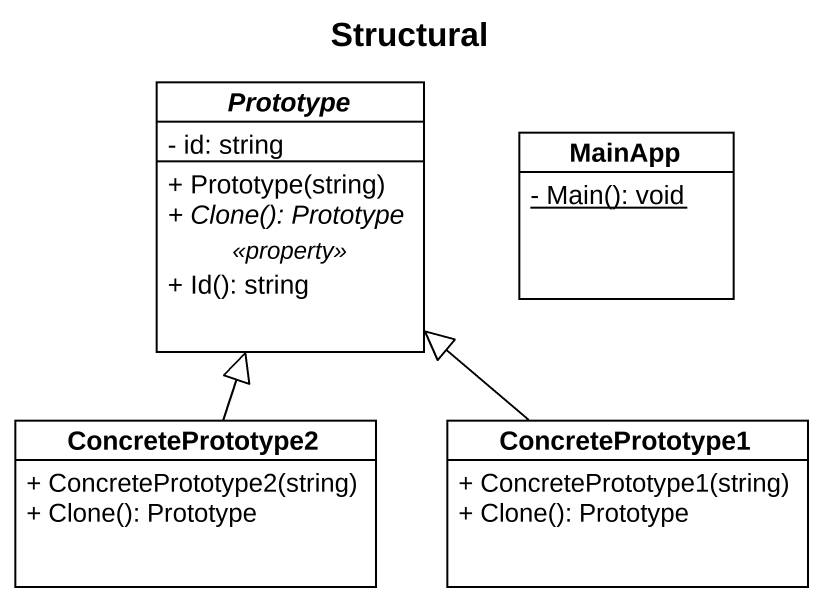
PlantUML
@startuml
title Structural
hide circle
hide empty members
skinparam classAttributeIconSize 0
abstract class Prototype {
  - id: string
  --
  + Prototype(string)
  {abstract} + Clone(): Prototype
  .. <<property>> ..
  + Id(): string
}
class MainApp {
  {static} - Main(): void
}
class ConcretePrototype2 {
  + ConcretePrototype2(string)
  + Clone(): Prototype
}
class ConcretePrototype1 {
  + ConcretePrototype1(string)
  + Clone(): Prototype
}
ConcretePrototype2 -up-|> Prototype
ConcretePrototype1 -up-|> Prototype
@enduml
